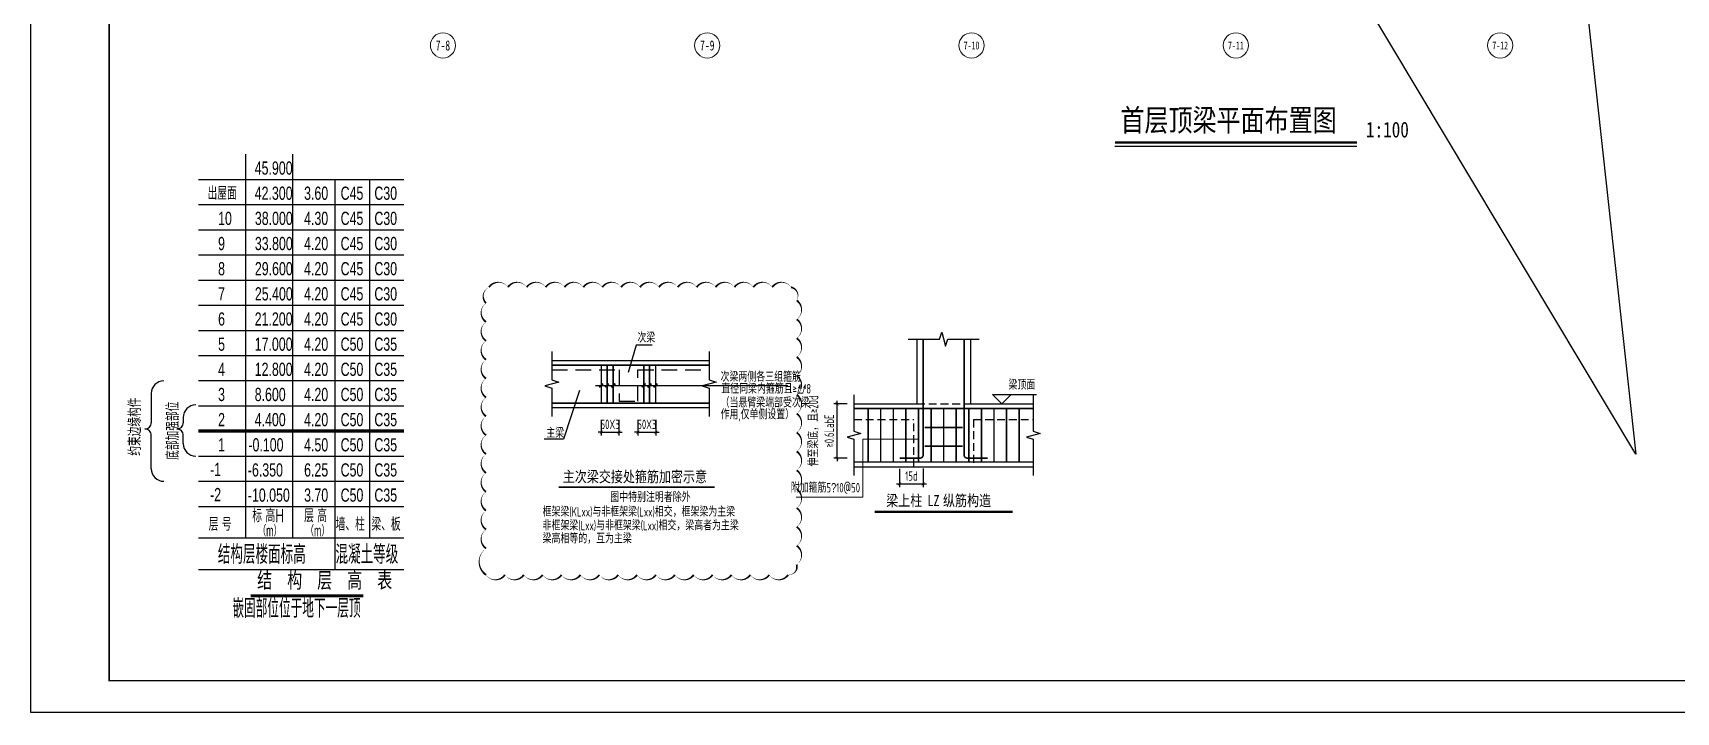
# Model space of a CAD drawing. Header units: millimetres. Extents: x -202076 to 1082610, y -439651 to 179350.
# Drawn here: x 416729 to 468953, y 16917 to 38519 of the extents above; entities that cross this region are included whole.
import ezdxf
from ezdxf.enums import TextEntityAlignment as Align

# ---------------------------------------------------------------- set-up
doc = ezdxf.new("R2010")
doc.units = ezdxf.units.MM
doc.header["$LTSCALE"] = 1000
doc.linetypes.add('DASH', pattern=[0.35, 0.25, -0.1])
doc.linetypes.add('DASHED', pattern=[0.75, 0.5, -0.25])
for name, color, linetype in [('$0$TK', 7, 'Continuous'), ('$0$墙柱说明', 7, 'Continuous'), ('02-TEXT_轴号', 7, 'Continuous'), ('AXIS_TEXT', 7, 'Continuous'), ('A楼-层高表$0$PUB_DIM', 3, 'Continuous'), ('A楼-层高表$0$S-ANNO-DIMS', 3, 'Continuous'), ('A楼-层高表$0$S-ANNO-TABS', 4, 'Continuous'), ('A楼-层高表$0$TEXT', 7, 'Continuous'), ('A楼-层高表$0$WLL1', 4, 'Continuous'), ('COLU_DE_REIN', 1, 'Continuous'), ('DIM_SYMB', 3, 'Continuous'), ('REIN', 1, 'Continuous'), ('S-BEAM', 4, 'Continuous'), ('THIN', 7, 'Continuous'), ('墙柱说明', 7, 'Continuous'), ('结-细线符号', 3, 'Continuous'), ('结-详图-尺寸', 3, 'Continuous'), ('结-详图-编号', 90, 'Continuous'), ('结-详图-轮廓', 40, 'Continuous'), ('结-详图-钢筋', 1, 'Continuous')]:
    doc.layers.add(name, color=color, linetype=linetype)
doc.layers.add('19.06.10建研院审图', color=1, linetype='Continuous', plot=False)
doc.layers.add('DIM', color=3, linetype='Continuous', lineweight=0)
doc.styles.add('$0$-宋体', font='', dxfattribs={"width": 0.8})
doc.styles.add('-宋体', font='simhei.ttf', dxfattribs={"width": 0.8})
doc.styles.add('_TCH_AXIS', font='STXIHEI.TTF', dxfattribs={"width": 0.75})
doc.styles.add('A楼-层高表$0$H', font='ros.shx', dxfattribs={"width": 0.7, "bigfont": 'jd.shx'})
doc.styles.add('A楼-层高表$0$华文细黑', font='STXIHEI.TTF', dxfattribs={"height": 500})
doc.styles.add('A楼-层高表$0$样式_1', font='ros.shx', dxfattribs={"width": 0.7, "bigfont": 'jd.shx'})
doc.styles.add('COMPLEX', font='COMPLEX')
doc.styles.add('TSSD_Dimension', font='tssdeng.shx', dxfattribs={"width": 0.7, "bigfont": 'hztxt.shx'})
doc.styles.add('TSSD_Label', font='tssdeng.shx', dxfattribs={"width": 0.7, "bigfont": 'Hztxt.shx'})
doc.styles.get('$0$-宋体').set_extended_font_data('SimSun')
doc.dimstyles.new('TSSD_25_100', dxfattribs={"dimtxt": 350, "dimasz": 100, "dimexe": 100, "dimexo": 250, "dimgap": 100, "dimtad": 1, "dimdec": 0, "dimlfac": 0.25, "dimzin": 0, "dimdsep": 46, "dimtxsty": 'TSSD_Dimension', "dimblk": 'ARCHTICK', "dimblk1": 'ARCHTICK', "dimblk2": 'ARCHTICK', "dimcen": 0, "dimdle": 100, "dimclrt": 7, "dimadec": 0, "dimazin": 0, "dimtfac": 1, "dimtdec": 0, "dimtix": 1, "dimtmove": 2, "dimatfit": 3, "dimfxl": 1, "dimtolj": 1, "dimtzin": 0, "dimarcsym": 0})

# ---------------------------------------------------------------- blocks, each defined once
blk = doc.blocks.new('_AXISO')
blk.add_circle((0, 0), 0.5)
at = {"layer": 'AXIS_TEXT', "style": 'COMPLEX', "width": 1.041667}
blk.add_attdef('A', text='', height=0.56, dxfattribs=at).set_placement((-0.25, -0.28), (0.25, -0.28), align=Align.FIT)
blk = doc.blocks.new('A楼-层高表')
at = {"layer": 'A楼-层高表$0$PUB_DIM', "const_width": 100}
blk.add_lwpolyline([(-1791, 0), (1791, 0)], dxfattribs=at)
at = {"layer": 'A楼-层高表$0$S-ANNO-DIMS'}
for p, q in [((-4954, 6434), (-4954, 5505)), ((-3938, 5668), (-3938, 5503)), ((-4954, 4041), (-4954, 5103)), ((-3938, 4842), (-3938, 5102))]:
    blk.add_line(p, q, dxfattribs=at)
for centre, radius, start, end in [((-4554, 6434), 400, 90, 180), ((-3538, 5668), 400, 90, 180), ((-5154, 5504), 200, 270, 0.206), ((-5154, 5104), 200, 359.794, 90), ((-4138, 5503), 200, 270, 0.206), ((-4138, 5103), 200, 359.794, 90), ((-3538, 4842), 400, 180, 270), ((-4554, 4041), 400, 180, 270)]:
    blk.add_arc(centre, radius, start, end, dxfattribs=at)
at = {"layer": 'A楼-层高表$0$S-ANNO-TABS'}
for p, q in [((-1961, 14041), (-1961, 1841)), ((-461, 14041), (-461, 1841)), ((-3457, 13241), (3078, 13241)), ((878, 13241), (878, 841)), ((1978, 13241), (1978, 1841)), ((-3457, 12441), (3078, 12441)), ((-3457, 11641), (878, 11641)), ((-3457, 11641), (3078, 11641)), ((-3457, 10841), (878, 10841)), ((-3457, 10841), (3078, 10841)), ((-3457, 10041), (878, 10041)), ((-3457, 10041), (3078, 10041)), ((-3457, 9241), (878, 9241)), ((-3457, 9241), (3078, 9241)), ((-3457, 8441), (3078, 8441)), ((-3457, 7641), (3078, 7641)), ((-3457, 6841), (3078, 6841)), ((-3457, 6041), (3078, 6041)), ((-3457, 5241), (3078, 5241)), ((-3457, 4441), (3078, 4441)), ((-3457, 3641), (3078, 3641)), ((-3457, 2841), (3078, 2841)), ((-3457, 1841), (3078, 1841)), ((-3457, 841), (3078, 841))]:
    blk.add_line(p, q, dxfattribs=at)
at = {"layer": 'A楼-层高表$0$TEXT', "style": 'A楼-层高表$0$H', "width": 0.7}
for s, p in [('45.900', (-1665, 13392)), ('出屋面', (-3163, 12592)), ('42.300', (-1665, 12592)), ('3.60', (-95, 12592)), ('C45', (1066, 12592)), ('C30', (2138, 12592)), ('10', (-2829, 11792)), ('38.000', (-1660, 11792)), ('4.30', (-95, 11792)), ('C45', (1066, 11792)), ('C30', (2138, 11792)), ('9', (-2829, 10992)), ('33.800', (-1660, 10992)), ('4.20', (-95, 10992)), ('C45', (1066, 10992)), ('C30', (2138, 10992)), ('8', (-2829, 10192)), ('29.600', (-1660, 10192)), ('4.20', (-95, 10192)), ('C45', (1066, 10192)), ('C30', (2138, 10192)), ('7', (-2829, 9392)), ('25.400', (-1660, 9392)), ('4.20', (-95, 9392)), ('C45', (1066, 9392)), ('C30', (2138, 9392)), ('6', (-2829, 8592)), ('21.200', (-1665, 8592)), ('4.20', (-95, 8592)), ('C45', (1066, 8592)), ('C30', (2138, 8592)), ('5', (-2829, 7792)), ('17.000', (-1665, 7792)), ('4.20', (-95, 7792)), ('4', (-2829, 6992)), ('12.800', (-1665, 6992)), ('4.20', (-95, 6992)), ('3', (-2829, 6192)), ('8.600', (-1665, 6192)), ('4.20', (-95, 6192)), ('2', (-2829, 5392)), ('4.400', (-1665, 5392)), ('4.20', (-95, 5392)), ('1', (-2829, 4592)), ('-0.100', (-1865, 4592)), ('4.50', (-95, 4592)), ('-1', (-3084, 3808)), ('-6.350', (-1883, 3792)), ('6.25', (-95, 3792)), ('-2', (-3084, 3008)), ('-10.050', (-1883, 2992)), ('3.70', (-95, 2992)), ('标 高H', (-1741, 2338)), ('层 高', (-95, 2338)), ('层 号', (-3128, 2067)), ('墙、柱', (908, 2067)), ('梁、板', (2046, 2067))]:
    blk.add_text(s, height=420, dxfattribs=at).set_placement(p)
at = {"layer": 'A楼-层高表$0$TEXT', "color": 4, "style": 'A楼-层高表$0$H', "width": 0.7}
for s, p in [('C50', (1066, 7792)), ('C35', (2138, 7792)), ('C50', (1066, 6992)), ('C35', (2138, 6992)), ('C50', (1066, 6192)), ('C35', (2138, 6192)), ('C50', (1066, 5392)), ('C35', (2138, 5392)), ('C50', (1066, 4592)), ('C35', (2138, 4592)), ('C50', (1066, 3792)), ('C35', (2138, 3792)), ('C50', (1066, 2992)), ('C35', (2138, 2992))]:
    blk.add_text(s, height=420, dxfattribs=at).set_placement(p)
at = {"layer": 'A楼-层高表$0$WLL1', "style": 'A楼-层高表$0$样式_1', "width": 0.7}
for s, p in [('约束边缘构件', (-5277, 4455)), ('底部加强部位', (-4070, 4325))]:
    blk.add_text(s, height=400, rotation=90, dxfattribs=at).set_placement(p)
at = {"layer": 'A楼-层高表$0$WLL1', "color": 7}
for s, height, style, width, p in [('（m）', 350, 'A楼-层高表$0$样式_1', 0.6, (-1574, 1891)), ('（m）', 350, 'A楼-层高表$0$样式_1', 0.6, (-54, 1891)), ('结构层楼面标高', 600, 'A楼-层高表$0$样式_1', 0.7, (-2837, 1015)), ('混凝土等级', 600, 'A楼-层高表$0$样式_1', 0.7, (902, 1015)), ('结  构  层  高  表', 500, 'A楼-层高表$0$华文细黑', 0.7, (-1587, 244)), ('嵌固部位位于地下一层顶', 600, 'A楼-层高表$0$样式_1', 0.65, (-2375, -701))]:
    blk.add_text(s, height=height, dxfattribs=dict(at, style=style, width=width)).set_placement(p)
blk = doc.blocks.new('图框-A1')
for points, const_width in [([(0, 0), (841, 0), (841, 594), (0, 594)], 0.05), ([(766, 584), (25, 584), (25, 10), (766, 10)], 0.5)]:
    blk.add_lwpolyline(points, close=True, dxfattribs=dict(const_width=const_width))
at = {"const_width": 0.05}
blk.add_lwpolyline([(420.5, 0), (420.5, 2)], dxfattribs=at)
blk = doc.blocks.new('_ARCHTICK')
at = {"color": 0, "linetype": 'ByBlock', "const_width": 0.15}
blk.add_lwpolyline([(-0.5, -0.5), (0.5, 0.5)], dxfattribs=at)
blk = doc.blocks.new('*D3006')
at = {"layer": 'Defpoints', "color": 0, "transparency": 16777216}
for p in [(434790, 26463), (435355, 26463), (435355, 25818)]:
    blk.add_point(p, dxfattribs=at)
at = {"layer": 'DIM', "color": 0, "lineweight": -2, "transparency": 16777216}
for p, q in [((434790, 26213), (434790, 25718)), ((435355, 26213), (435355, 25718)), ((434790, 25818), (434690, 25818)), ((434790, 25818), (435355, 25818)), ((435355, 25818), (435455, 25818))]:
    blk.add_line(p, q, dxfattribs=at)
at = {"layer": 'DIM', "color": 0, "lineweight": -2, "transparency": 16777216, "xscale": 100, "yscale": 100, "zscale": 100}
blk.add_blockref('_ARCHTICK', (434790, 25818), dxfattribs=at)
at = {"layer": 'DIM', "color": 0, "lineweight": -2, "transparency": 16777216, "xscale": 100, "yscale": 100, "zscale": 100, "rotation": 180}
blk.add_blockref('_ARCHTICK', (435355, 25818), dxfattribs=at)
at = {"layer": 'DIM', "color": 7, "transparency": 16777216, "insert": (435072, 26068), "char_height": 300, "attachment_point": 5, "style": 'TSSD_Dimension'}
blk.add_mtext('\\A1;50X3', dxfattribs=at)
blk = doc.blocks.new('*D3007')
at = {"layer": 'Defpoints', "color": 0, "transparency": 16777216}
for p in [(435954, 26463), (436531, 26463), (436531, 25819)]:
    blk.add_point(p, dxfattribs=at)
at = {"layer": 'DIM', "color": 0, "lineweight": -2, "transparency": 16777216}
for p, q in [((435954, 26213), (435954, 25719)), ((436531, 26213), (436531, 25719)), ((435954, 25819), (435854, 25819)), ((435954, 25819), (436531, 25819)), ((436531, 25819), (436631, 25819))]:
    blk.add_line(p, q, dxfattribs=at)
at = {"layer": 'DIM', "color": 0, "lineweight": -2, "transparency": 16777216, "xscale": 100, "yscale": 100, "zscale": 100}
blk.add_blockref('_ARCHTICK', (435954, 25819), dxfattribs=at)
at = {"layer": 'DIM', "color": 0, "lineweight": -2, "transparency": 16777216, "xscale": 100, "yscale": 100, "zscale": 100, "rotation": 180}
blk.add_blockref('_ARCHTICK', (436531, 25819), dxfattribs=at)
at = {"layer": 'DIM', "color": 7, "transparency": 16777216, "insert": (436242, 26069), "char_height": 300, "attachment_point": 5, "style": 'TSSD_Dimension'}
blk.add_mtext('\\A1;50X3', dxfattribs=at)
blk = doc.blocks.new('*D3008')
at = {"layer": 'Defpoints', "color": 0, "transparency": 16777216}
for p in [(442287, 26722), (442862, 26722), (442862, 24996)]:
    blk.add_point(p, dxfattribs=at)
at = {"layer": 'DIM', "color": 0, "lineweight": -2, "transparency": 16777216}
for p, q in [((442612, 26722), (442187, 26722)), ((442287, 26722), (442287, 26822)), ((442287, 24996), (442287, 26722)), ((442612, 24996), (442187, 24996)), ((442287, 24996), (442287, 24896))]:
    blk.add_line(p, q, dxfattribs=at)
at = {"layer": 'DIM', "color": 0, "lineweight": -2, "transparency": 16777216, "xscale": 100, "yscale": 100, "zscale": 100}
for p, rotation in [((442287, 26722), 270), ((442287, 24996), 90)]:
    blk.add_blockref('_ARCHTICK', p, dxfattribs=dict(at, rotation=rotation))
at = {"layer": 'DIM', "color": 7, "transparency": 16777216, "insert": (441787, 25859), "char_height": 300, "attachment_point": 5, "rotation": 90, "style": 'TSSD_Dimension'}
blk.add_mtext('\\A1;伸至梁底，且≥20d\\P≥0.6LabE', dxfattribs=at)
blk = doc.blocks.new('*D3009')
at = {"layer": 'Defpoints', "color": 0, "transparency": 16777216}
for p in [(444274, 24908), (445024, 24911), (445024, 24176)]:
    blk.add_point(p, dxfattribs=at)
at = {"layer": 'DIM', "color": 0, "lineweight": -2, "transparency": 16777216}
for p, q in [((444274, 24658), (444274, 24076)), ((445024, 24661), (445024, 24076)), ((444174, 24176), (445124, 24176))]:
    blk.add_line(p, q, dxfattribs=at)
at = {"layer": 'DIM', "color": 0, "lineweight": -2, "transparency": 16777216, "xscale": 100, "yscale": 100, "zscale": 100, "rotation": 180}
blk.add_blockref('_ARCHTICK', (444274, 24176), dxfattribs=at)
at = {"layer": 'DIM', "color": 0, "lineweight": -2, "transparency": 16777216, "xscale": 100, "yscale": 100, "zscale": 100}
blk.add_blockref('_ARCHTICK', (445024, 24176), dxfattribs=at)
at = {"layer": 'DIM', "color": 7, "transparency": 16777216, "insert": (444649, 24426), "char_height": 300, "attachment_point": 5, "style": 'TSSD_Dimension'}
blk.add_mtext('\\A1;15d', dxfattribs=at)

msp = doc.modelspace()

# ---------------------------------------------------------------- linework, layer by layer
at = {"layer": '$0$墙柱说明', "ltscale": 1000}
msp.add_line((451116.7, 34919), (458805.9, 34919), dxfattribs=at)
at = {"layer": '$0$墙柱说明', "ltscale": 1000, "const_width": 75}
msp.add_lwpolyline([(451116.7, 35031), (458805.9, 35031)], dxfattribs=at)
for p, q in [((444823.6, 28776.3), (444823.6, 26722.5)), ((446523.6, 28776.3), (446523.6, 26722.5))]:
    msp.add_line(p, q)
at = {"linetype": 'DASHED', "ltscale": 0.5}
for p, q in [((444823.6, 26722.5), (446523.6, 26722.5)), ((442823.6, 26222.5), (444723.6, 26222.5)), ((444723.6, 24722.5), (444723.6, 26222.5)), ((446623.6, 26222.5), (448523.6, 26222.5)), ((446623.6, 26222.5), (446623.6, 24722.5))]:
    msp.add_line(p, q, dxfattribs=at)
msp.add_lwpolyline([(500752.8, 16919), (500752.8, 76319), (416652.8, 76319), (416652.8, 16919)], close=True)
at = {"layer": '19.06.10建研院审图'}
for p, q in [((463971.1, 58920.1), (467672.8, 25121.4)), ((467672.8, 25121.4), (448888.4, 56541.9))]:
    msp.add_line(p, q, dxfattribs=at)
msp.add_lwpolyline([(431130.8, 21282.1, 0, 60, 0.5205671), (431730.8, 21282.1, 0, 60, 0.5205671), (432330.8, 21282.1, 0, 60, 0.5205671), (432930.8, 21282.1, 0, 60, 0.5205671), (433530.8, 21282.1, 0, 60, 0.5205671), (434130.8, 21282.1, 0, 60, 0.5205671), (434730.8, 21282.1, 0, 60, 0.5205671), (435330.8, 21282.1, 0, 60, 0.5205671), (435930.8, 21282.1, 0, 60, 0.5205671), (436530.8, 21282.1, 0, 60, 0.5205671), (437130.8, 21282.1, 0, 60, 0.5205671), (437730.8, 21282.1, 0, 60, 0.5205671), (438330.8, 21282.1, 0, 60, 0.5205671), (438930.8, 21282.1, 0, 60, 0.5205671), (439530.8, 21282.1, 0, 60, 0.5205671), (440130.8, 21282.1, 0, 60, 0.5205671), (440730.8, 21282.1, 0, 60, 0.5205671), (441003.5, 21609.3, 0, 60, 0.5205671), (441003.5, 22209.3, 0, 60, 0.5205671), (441003.5, 22809.3, 0, 60, 0.5205671), (441003.5, 23409.3, 0, 60, 0.5205671), (441003.5, 24009.3, 0, 60, 0.5205671), (441003.5, 24609.3, 0, 60, 0.5205671), (441003.5, 25209.3, 0, 60, 0.5205671), (441003.5, 25809.3, 0, 60, 0.5205671), (441003.5, 26409.3, 0, 60, 0.5205671), (441003.5, 27009.3, 0, 60, 0.5205671), (441003.5, 27609.3, 0, 60, 0.5205671), (441003.5, 28209.3, 0, 60, 0.5205671), (441003.5, 28809.3, 0, 60, 0.5205671), (441003.5, 29409.3, 0, 60, 0.5205671), (441003.5, 30009.3, 0, 60, 0.5205671), (440824.6, 30430.4, 0, 60, 0.5205671), (440224.6, 30430.4, 0, 60, 0.5205671), (439624.6, 30430.4, 0, 60, 0.5205671), (439024.6, 30430.4, 0, 60, 0.5205671), (438424.6, 30430.4, 0, 60, 0.5205671), (437824.6, 30430.4, 0, 60, 0.5205671), (437224.6, 30430.4, 0, 60, 0.5205671), (436624.6, 30430.4, 0, 60, 0.5205671), (436024.6, 30430.4, 0, 60, 0.5205671), (435424.6, 30430.4, 0, 60, 0.5205671), (434824.6, 30430.4, 0, 60, 0.5205671), (434224.6, 30430.4, 0, 60, 0.5205671), (433624.6, 30430.4, 0, 60, 0.5205671), (433024.6, 30430.4, 0, 60, 0.5205671), (432424.6, 30430.4, 0, 60, 0.5205671), (431824.6, 30430.4, 0, 60, 0.5205671), (431224.6, 30430.4, 0, 60, 0.5205671), (431130.8, 29924.2, 0, 60, 0.5205671), (431130.8, 29324.2, 0, 60, 0.5205671), (431130.8, 28724.2, 0, 60, 0.5205671), (431130.8, 28124.2, 0, 60, 0.5205671), (431130.8, 27524.2, 0, 60, 0.5205671), (431130.8, 26924.2, 0, 60, 0.5205671), (431130.8, 26324.2, 0, 60, 0.5205671), (431130.8, 25724.2, 0, 60, 0.5205671), (431130.8, 25124.2, 0, 60, 0.5205671), (431130.8, 24524.2, 0, 60, 0.5205671), (431130.8, 23924.2, 0, 60, 0.5205671), (431130.8, 23324.2, 0, 60, 0.5205671), (431130.8, 22724.2, 0, 60, 0.5205671), (431130.8, 22124.2, 0, 60, 0.5205671)], format="xyseb", close=True, dxfattribs=at)
at = {"layer": 'COLU_DE_REIN', "const_width": 100}
msp.add_lwpolyline([(421987.7, 25858.5), (428523.1, 25858.5)], dxfattribs=at)
at = {"layer": 'DIM'}
msp.add_lwpolyline([(444873.6, 25593.4), (443109.8, 25593.4), (443109.8, 23753.5), (440982.7, 23753.5)], dxfattribs=at)
at = {"layer": 'DIM_SYMB', "const_width": 70}
msp.add_lwpolyline([(443483.4, 23286.2), (447864.4, 23286.2)], dxfattribs=at)
at = {"layer": 'REIN', "const_width": 50}
for points in [[(445023.6, 28776.3), (445023.6, 25096.2, -0.4142136), (444923.6, 24996.2), (444273.6, 24996.2)], [(446323.6, 28776.3), (446323.6, 25096.2, 0.4142136), (446423.6, 24996.2), (447073.6, 24996.2)]]:
    msp.add_lwpolyline(points, format="xyb", dxfattribs=at)
for points in [[(448523.6, 26572.5), (442823.6, 26572.5)], [(443273.6, 26572.5), (443273.6, 24872.5)], [(443673.6, 26572.5), (443673.6, 24872.5)], [(444073.6, 26572.5), (444073.6, 24872.5)], [(444473.6, 26572.5), (444473.6, 24872.5)], [(444873.6, 26572.5), (444873.6, 24872.5)], [(445273.6, 26572.5), (445273.6, 24872.5)], [(445673.6, 26572.5), (445673.6, 24872.5)], [(446073.6, 26572.5), (446073.6, 24872.5)], [(446473.6, 26572.5), (446473.6, 24872.5)], [(446873.6, 26572.5), (446873.6, 24872.5)], [(447273.6, 26572.5), (447273.6, 24872.5)], [(447673.6, 26572.5), (447673.6, 24872.5)], [(448073.6, 26572.5), (448073.6, 24872.5)], [(446273.6, 25972.5), (445073.6, 25972.5)], [(446273.6, 25372.5), (445073.6, 25372.5)], [(448523.6, 24872.5), (442823.6, 24872.5)]]:
    msp.add_lwpolyline(points, dxfattribs=at)
at = {"layer": 'THIN'}
for p, q in [((442823.6, 26722.5), (444823.6, 26722.5)), ((446523.6, 26722.5), (448523.6, 26722.5)), ((447523.6, 26722.5), (447223.6, 27022.5)), ((447223.6, 27022.5), (447823.6, 27022.5)), ((447523.6, 26722.5), (447823.6, 27022.5)), ((447823.6, 27022.5), (448623.9, 27022.5)), ((442823.6, 24722.5), (448523.6, 24722.5))]:
    msp.add_line(p, q, dxfattribs=at)
for points in [[(444543.6, 28776.3), (445543.6, 28776.3), (445613.6, 28996.3), (445733.6, 28556.3), (445803.6, 28776.3), (446803.6, 28776.3)], [(442823.6, 27002.5), (442823.6, 25852.5), (443043.6, 25782.5), (442603.6, 25662.5), (442823.6, 25592.5), (442823.6, 24442.5)], [(448523.6, 27002.5), (448523.6, 25852.5), (448743.6, 25782.5), (448303.6, 25662.5), (448523.6, 25592.5), (448523.6, 24442.5)]]:
    msp.add_lwpolyline(points, dxfattribs=at)
at = {"layer": '结-细线符号'}
msp.add_line((434609.2, 27305.3), (440725.8, 27305.3), dxfattribs=at)
for points in [[(433221.5, 28382.6), (433221.5, 27482.6), (433441.5, 27412.6), (433001.5, 27292.6), (433221.5, 27222.6), (433221.5, 26322.6)], [(438221.5, 28382.6), (438221.5, 27482.6), (438441.5, 27412.6), (438001.5, 27292.6), (438221.5, 27222.6), (438221.5, 26322.6)], [(434098.5, 27150.1), (433593.7, 25599.8), (432974.7, 25599.8)]]:
    msp.add_lwpolyline(points, dxfattribs=at)
at = {"layer": '结-细线符号', "const_width": 50}
for points in [[(434729.6, 27245.3), (434849.6, 27365.3)], [(434914.2, 27245.3), (435034.2, 27365.3)], [(435107.2, 27245.3), (435227.2, 27365.3)], [(435120.2, 27245.3), (435240.2, 27365.3)], [(436082.5, 27245.3), (436202.5, 27365.3)], [(436265, 27245.3), (436385, 27365.3)], [(436458, 27245.3), (436578, 27365.3)]]:
    msp.add_lwpolyline(points, dxfattribs=at)
at = {"layer": '结-详图-尺寸'}
msp.add_lwpolyline([(436414.7, 28586.3), (435897.9, 28586.3), (435646.9, 27720)], dxfattribs=at)
at = {"layer": '结-详图-编号', "const_width": 50}
msp.add_lwpolyline([(433437, 24071.7), (438402.1, 24071.7)], dxfattribs=at)
at = {"layer": '结-详图-轮廓'}
for p, q in [((433221.5, 28102.6), (438221.5, 28102.6)), ((433221.5, 26602.6), (438221.5, 26602.6))]:
    msp.add_line(p, q, dxfattribs=at)
at = {"layer": '结-详图-轮廓', "linetype": 'DASHED'}
msp.add_lwpolyline([(433223.5, 27802.6), (435360.4, 27802.6), (435360.4, 26801.4), (435960.4, 26801.4), (435960.4, 27802.6), (438228.2, 27802.6)], dxfattribs=at)
at = {"layer": '结-详图-钢筋', "const_width": 50}
for points in [[(433223.5, 27947.9), (438228.2, 27947.9)], [(434793.8, 27947.9), (434793.8, 26739.7)], [(434978.3, 27947.9), (434978.3, 26739.7)], [(435171.3, 27947.9), (435171.3, 26739.7)], [(436144.6, 27947.9), (436144.6, 26739.7)], [(436329.1, 27947.9), (436329.1, 26739.7)], [(436522.1, 27947.9), (436522.1, 26739.7)], [(438228.2, 26739.7), (433223.5, 26739.7)]]:
    msp.add_lwpolyline(points, dxfattribs=at)

# ---------------------------------------------------------------- block references
at = {"xscale": 100, "yscale": 100, "zscale": 100}
msp.add_blockref('图框-A1', (416652.8, 16919), dxfattribs=at)
at = {"layer": 'DIM'}
ref = msp.add_blockref('_AXISO', (429761.3, 38119), dxfattribs=dict(at, xscale=800, yscale=800, zscale=800))
ref.add_attrib('A', '7-8', dxfattribs={"layer": '02-TEXT_轴号', "height": 320.57, "style": '_TCH_AXIS', "width": 0.743037}).set_placement((429531.7, 37958.7), (429990.9, 37958.7), align=Align.FIT)
ref = msp.add_blockref('_AXISO', (438161.3, 38119), dxfattribs=dict(at, xscale=800, yscale=800, zscale=800))
ref.add_attrib('A', '7-9', dxfattribs={"layer": '02-TEXT_轴号', "height": 320.57, "style": '_TCH_AXIS', "width": 0.743037}).set_placement((437931.7, 37958.7), (438390.9, 37958.7), align=Align.FIT)
ref = msp.add_blockref('_AXISO', (446561.3, 38119), dxfattribs=dict(at, xscale=800, yscale=800, zscale=800))
ref.add_attrib('A', '7-10', dxfattribs={"layer": '02-TEXT_轴号', "height": 252.11, "style": '_TCH_AXIS', "width": 0.743037}).set_placement((446311.3, 37992.9), (446811.3, 37992.9), align=Align.FIT)
ref = msp.add_blockref('_AXISO', (454961.3, 38119), dxfattribs=dict(at, xscale=800, yscale=800, zscale=800))
ref.add_attrib('A', '7-11', dxfattribs={"layer": '02-TEXT_轴号', "height": 247.28, "style": '_TCH_AXIS', "width": 0.761209}).set_placement((454710, 37995.4), (455212.5, 37995.4), align=Align.FIT)
ref = msp.add_blockref('_AXISO', (463361.3, 38119), dxfattribs=dict(at, xscale=800, yscale=800, zscale=800))
ref.add_attrib('A', '7-12', dxfattribs={"layer": '02-TEXT_轴号', "height": 252.11, "style": '_TCH_AXIS', "width": 0.743037}).set_placement((463111.3, 37992.9), (463611.3, 37992.9), align=Align.FIT)
at = {"layer": 'S-BEAM', "linetype": 'DASH'}
msp.add_blockref('A楼-层高表', (425444.7, 20617.3), dxfattribs=at)

# ---------------------------------------------------------------- texts
at = {"layer": '$0$TK', "style": '$0$-宋体', "width": 0.8}
for s, height, p in [('首层顶梁平面布置图', 699.93, (451292.9, 35392.9)), ('1:100', 500, (459097.6, 35192.6))]:
    msp.add_text(s, height=height, dxfattribs=at).set_placement(p)
at = {"layer": 'THIN', "style": 'TSSD_Label', "width": 0.7}
for s, p in [('次梁', (435942.1, 28672.6)), ('次梁两侧各三组箍筋', (438585.3, 27427.9)), ('（当悬臂梁端部受次梁', (438585.3, 26607.1)), ('作用,仅单侧设置）', (438585.3, 26230.9)), ('主梁', (433048.3, 25642)), ('图中特别注明者除外', (435078.9, 23600.6)), ('框架梁(KLxx)与非框架梁(Lxx)相交，框架梁为主梁', (432928.8, 23137.2)), ('非框架梁(Lxx)与非框架梁(Lxx)相交，梁高者为主梁', (432928.8, 22701.1)), ('梁高相等的，互为主梁', (432928.8, 22285))]:
    msp.add_text(s, height=300, dxfattribs=at).set_placement(p)
msp.add_text('直径同梁内箍筋且≥⌰8', height=300, dxfattribs=at).set_placement((438606.8, 26958.6), align=Align.BOTTOM_LEFT)
for s, p in [('梁顶面', (448587.1, 27082.5)), ('附加箍筋5\ue53210@50', (443017.8, 23813.5))]:
    msp.add_text(s, height=300, dxfattribs=at).set_placement(p, align=Align.BOTTOM_RIGHT)
at = {"layer": '墙柱说明', "style": '-宋体', "width": 0.8}
for s, p in [('主次梁交接处箍筋加密示意', (433570.3, 24231.1)), ('梁上柱', (443847.9, 23470.9)), ('LZ', (445161.4, 23470.9)), ('纵筋构造', (445653.4, 23470.9))]:
    msp.add_text(s, height=350, dxfattribs=at).set_placement(p)

# ---------------------------------------------------------------- dimensions: what is measured, and where the dimension line sits
at = {"layer": 'DIM'}
dim = msp.add_linear_dim(base=(442286.6, 26722.5), p1=(442862.1, 24996.2), p2=(442862.1, 26722.5), angle=90, text='伸至梁底，且≥20d\\P≥0.6LabE', dimstyle='TSSD_25_100', override={"dimtxt": 300, "dimclrd": 0, "dimclre": 0, "dimclrt": 7}, dxfattribs=at)
dim.commit()
dim.dimension.update_dxf_attribs({"geometry": '*D3008', "text_midpoint": (441786.6, 25859.3)})
for base, p1, p2, text, override, picture, middle in [((435354.6, 25818.1), (434790.1, 26462.8), (435354.6, 26462.8), '50X3', {"dimtxt": 300}, '*D3006', (435072.3, 26068.1)), ((436530.6, 25818.7), (435954.2, 26462.8), (436530.6, 26462.8), '50X3', {"dimtxt": 300}, '*D3007', (436242.4, 26068.7)), ((445023.6, 24176.3), (444273.6, 24908.2), (445023.6, 24911.3), '15d', {"dimtxt": 300, "dimclrd": 0, "dimclre": 0, "dimclrt": 7}, '*D3009', (444648.6, 24426.3))]:
    dim = msp.add_linear_dim(base=base, p1=p1, p2=p2, text=text, dimstyle='TSSD_25_100', override=override, dxfattribs=at)
    dim.commit()
    dim.dimension.update_dxf_attribs({"geometry": picture, "text_midpoint": middle})

doc.saveas('drawing.dxf')
